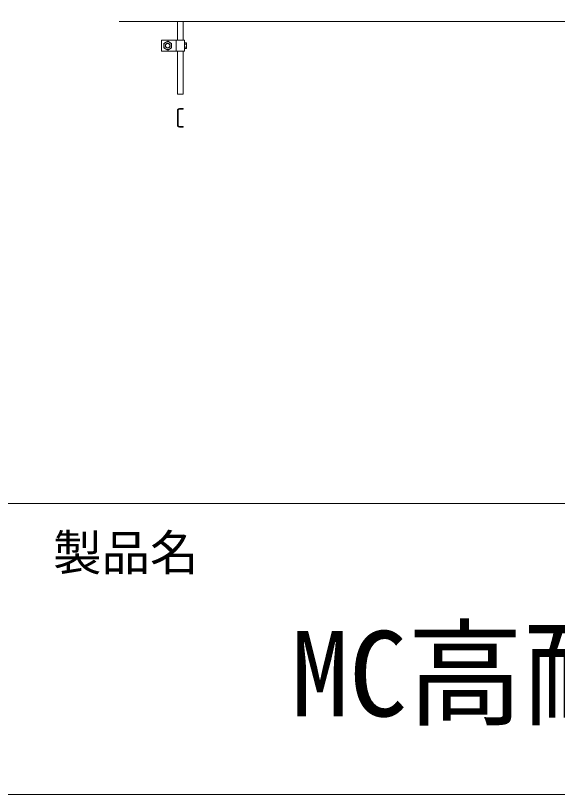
# Model space of a CAD drawing. Units: millimetres, scale not verified. Extents: x -1948 to 1948, y -1375 to 1375.
# Drawn here: x -1019.6 to -740, y -1375 to -973.4 of the extents above; entities that cross this region are included whole.
import ezdxf
from ezdxf.enums import TextEntityAlignment as Align

# ---------------------------------------------------------------- set-up
doc = ezdxf.new("R2010")
doc.units = ezdxf.units.MM
doc.header["$LTSCALE"] = 10
for name, color, linetype, lineweight in [('0-0_図面枠', 4, 'Continuous', 18), ('1-2_吊ボルト', 7, 'Continuous', 18), ('1-3_ハンガ・ナット', 4, 'Continuous', 18), ('1-4_野縁受け', 7, 'Continuous', 18), ('1-6_野縁', 6, 'Continuous', 18)]:
    doc.layers.add(name, color=color, linetype=linetype, lineweight=lineweight)
doc.layers.add('0-2_文字1', color=7, linetype='Continuous')
doc.layers.add('0-3_文字2', color=7, linetype='Continuous')
doc.styles.add('ＭＳ ゴシック', font='')
doc.styles.get('ＭＳ ゴシック').set_extended_font_data('MS Gothic')

msp = doc.modelspace()

# ---------------------------------------------------------------- linework, layer by layer
at = {"layer": '0-0_図面枠'}
msp.add_line((-1947.5, -1225), (1947.5, -1225), dxfattribs=at)
at = {"layer": '0-0_図面枠', "color": 7}
msp.add_lwpolyline([(-1947.5, 1375), (-1947.5, -1375), (1947.5, -1375)], dxfattribs=at)
at = {"layer": '1-2_吊ボルト', "color": 4}
msp.add_circle((-941.07, -988.86), 1.12, dxfattribs=at)
at = {"layer": '1-3_ハンガ・ナット'}
for p, q in [((-944.2, -985.99), (-944.2, -991.74)), ((-932.45, -985.99), (-944.2, -985.99)), ((-941.07, -986.55), (-943.07, -987.71)), ((-943.07, -990.02), (-943.07, -987.71)), ((-941.07, -986.55), (-939.07, -987.71)), ((-939.07, -990.02), (-939.07, -987.71)), ((-936.7, -985.99), (-936.7, -991.74)), ((-932.45, -985.99), (-932.45, -991.74)), ((-932.45, -987.42), (-931.45, -987.42)), ((-931.45, -987.42), (-931.45, -990.31)), ((-931.45, -987.42), (-931.45, -990.31)), ((-944.2, -991.74), (-932.45, -991.74)), ((-941.07, -991.17), (-943.07, -990.02)), ((-941.07, -991.17), (-939.07, -990.02)), ((-932.45, -988.14), (-931.45, -988.14)), ((-932.45, -989.59), (-931.45, -989.59)), ((-932.45, -990.31), (-931.45, -990.31))]:
    msp.add_line(p, q, dxfattribs=at)
for radius in [2, 1.25, 1.12]:
    msp.add_circle((-941.07, -988.86), radius, dxfattribs=at)
at = {"layer": '1-4_野縁受け', "color": 4}
for p, q in [((-936.07, -976.49), (-936.07, -985.99)), ((-933.07, -976.49), (-933.07, -985.99)), ((-936.07, -991.74), (-936.07, -1013.86)), ((-933.07, -991.74), (-933.07, -1013.86)), ((-936.07, -1013.86), (-933.07, -1013.86))]:
    msp.add_line(p, q, dxfattribs=at)
at = {"layer": '1-4_野縁受け'}
for p, q in [((-936.07, -1029.81), (-936.07, -1022.41)), ((-935.77, -1029.81), (-935.77, -1022.41)), ((-935.02, -1021.36), (-933.07, -1021.36)), ((-935.02, -1021.66), (-933.07, -1021.66)), ((-933.07, -1021.36), (-933.07, -1021.66)), ((-935.02, -1030.56), (-933.07, -1030.56)), ((-933.07, -1030.86), (-935.02, -1030.86)), ((-933.07, -1030.56), (-933.07, -1030.86))]:
    msp.add_line(p, q, dxfattribs=at)
for centre, radius, start, end in [((-935.02, -1022.41), 1.05, 90, 180), ((-935.02, -1022.41), 0.75, 90, 180), ((-935.02, -1029.81), 1.05, 180, 270), ((-935.02, -1029.81), 0.75, 180, 270)]:
    msp.add_arc(centre, radius, start, end, dxfattribs=at)
at = {"layer": '1-6_野縁'}
msp.add_line((-966.07, -976.49), (-241.07, -976.49), dxfattribs=at)

# ---------------------------------------------------------------- texts
at = {"layer": '0-2_文字1', "style": 'ＭＳ ゴシック'}
msp.add_text('製品名', height=18.33, dxfattribs=at).set_placement((-1000.23, -1265.02), align=Align.BOTTOM_LEFT)
at = {"layer": '0-3_文字2', "style": 'ＭＳ ゴシック'}
msp.add_text('MC高耐震工法Strong38', height=43.99, dxfattribs=at).set_placement((-877.49, -1347.91), align=Align.BOTTOM_LEFT)

doc.saveas('drawing.dxf')
